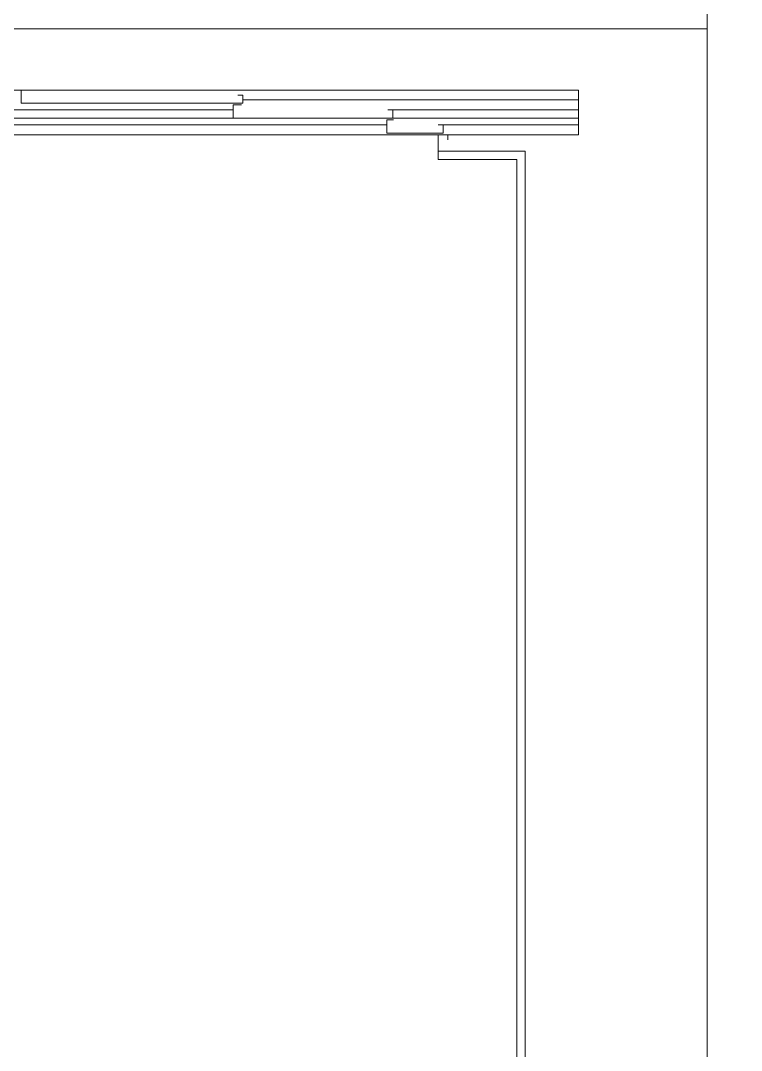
# Model space of a CAD drawing. Extents: x -2012 to 34975, y -1043 to 8321.
# Drawn here: x 10868.3 to 11086.2, y 3538.7 to 3850 of the extents above; entities that cross this region are included whole.
import ezdxf

# ---------------------------------------------------------------- set-up
doc = ezdxf.new("R2010")
doc.units = 0
doc.header["$LTSCALE"] = 25
doc.layers.get('0').update_dxf_attribs({"color": 9, "lineweight": 9})
doc.layers.add('00', color=9, linetype='Continuous', lineweight=9)
doc.layers.add('06D', color=9, linetype='Continuous', lineweight=9)

# ---------------------------------------------------------------- blocks, each defined once
blk = doc.blocks.new('asansr-acilmayan')
at = {"layer": '06D'}
for p, q in [((1931.2, 25277.2), (1593.7, 25277.2)), ((1931.2, 25277.2), (1931.2, 25263.7)), ((1931.2, 25274.2), (1829.65, 25274.2)), ((1826.8, 25271.2), (1698.2, 25271.2)), ((1931.2, 25271.2), (1875, 25271.2)), ((1873.2, 25266.7), (1658, 25266.7)), ((1826.8, 25268.7), (1698.2, 25268.7)), ((1931.2, 25268.7), (1875, 25268.7)), ((1931.2, 25266.7), (1890.2, 25266.7)), ((1931.2, 25263.7), (1593.7, 25263.7)), ((1888.7, 25258.7), (1888.7, 25256.2)), ((1888.7, 25258.7), (1915, 25258.7)), ((1915, 24624.2), (1915, 25258.7)), ((1888.7, 25256.2), (1912.5, 25256.2)), ((1912.5, 24626.7), (1912.5, 25256.2))]:
    blk.add_line(p, q, dxfattribs=at)
for points in [[(1764.15, 25277.2), (1762.65, 25277.2), (1762.65, 25273.2), (1829.65, 25273.2), (1829.65, 25275.7), (1828.15, 25275.7)], [(1829.3, 25272.7), (1826.8, 25272.7), (1826.8, 25268.7), (1875, 25268.7), (1875, 25271.2), (1873.5, 25271.2)], [(1875.2, 25268.2), (1873.2, 25268.2), (1873.2, 25264.2), (1890.2, 25264.2), (1890.2, 25266.7), (1888.7, 25266.7)], [(1891.7, 25262.2), (1891.7, 25263.7), (1888.7, 25263.7), (1888.7, 25258.7)]]:
    blk.add_lwpolyline(points, dxfattribs=at)

msp = doc.modelspace()

# ---------------------------------------------------------------- linework, layer by layer
at = {"layer": '00'}
msp.add_lwpolyline([(11395.84, 3142.5), (11039.04, 3142.5), (11039.04, 3157.5), (11105.84, 3157.5), (11105.84, 3347.5), (11075.84, 3347.5), (11075.84, 3872.5), (10675.84, 3872.5), (10675.84, 3892.5), (11395.84, 3892.5), (11395.84, 3872.5), (11090.84, 3872.5), (11090.84, 3362.5), (11460.84, 3362.5), (11460.84, 3812.5), (11475.84, 3812.5), (11475.84, 3192.5), (11460.84, 3192.5), (11460.84, 3347.5), (11335.84, 3347.5), (11335.84, 3157.5), (11395.84, 3157.5), (11395.84, 3142.5)], dxfattribs=at)
at = {"layer": '06D'}
msp.add_lwpolyline([(10675.84, 3847.5), (11075.84, 3847.5)], dxfattribs=at)

# ---------------------------------------------------------------- block references
msp.add_blockref('asansr-acilmayan', (9105.84, -21448.2))

doc.saveas('drawing.dxf')
